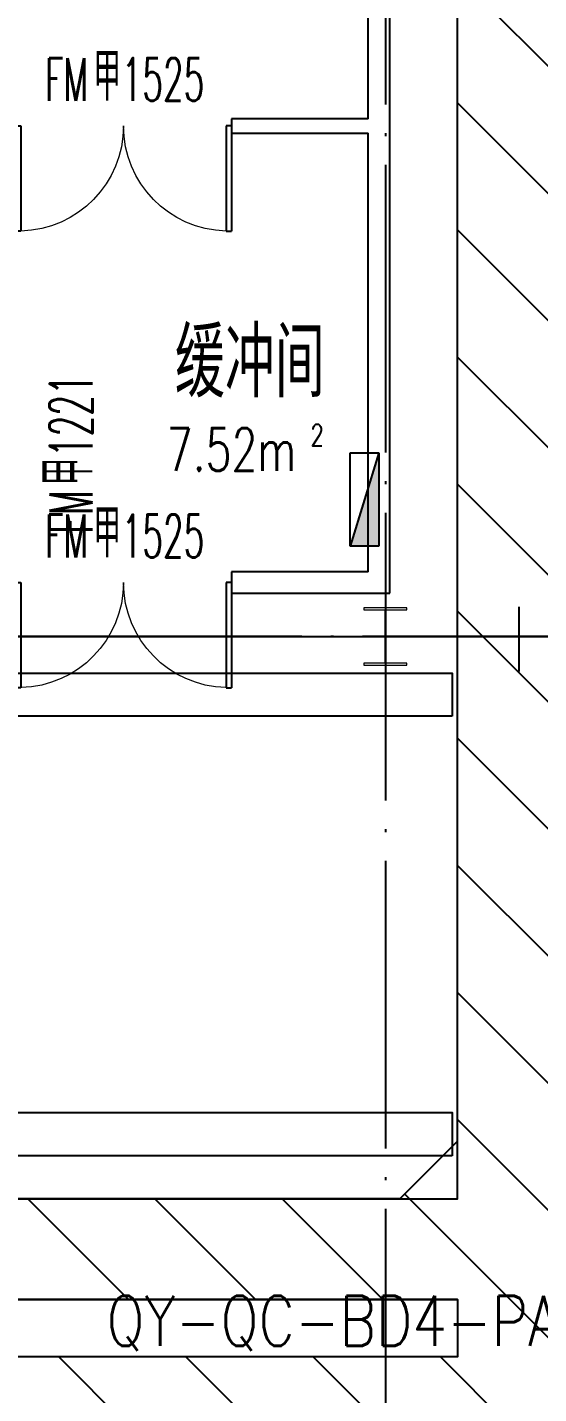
# Model space of a CAD drawing. Extents: x 758840 to 1108724, y -102573 to 143521.
# Drawn here: x 842846 to 846398, y 68672 to 78174 of the extents above; entities that cross this region are included whole.
import ezdxf
from ezdxf.xclip import XClip

# ---------------------------------------------------------------- set-up
doc = ezdxf.new("R2010")
doc.units = 0
doc.header["$LTSCALE"] = 1000
doc.header["$MEASUREMENT"] = 0
doc.linetypes.add('CENTER', pattern=[2, 1.25, -0.25, 0.25, -0.25])
doc.linetypes.add('DOTE', pattern=[2.42, 2, -0.2, 0.02, -0.2])
for name, color, linetype in [('01-房间正式编号', 1, 'Continuous'), ('02电气-设备基础', 252, 'Continuous'), ('DOOR_FIRE', 4, 'Continuous'), ('DOOR_FIRE_TEXT', 7, 'Continuous'), ('DOTE', 8, 'DOTE'), ('EQUIP_消火栓', 7, 'Continuous'), ('SPACE', 7, 'Continuous'), ('WALL-MOVE', 6, 'Continuous'), ('大样', 7, 'Continuous'), ('电缆沟', 2, 'Continuous'), ('轴', 7, 'Continuous'), ('钢盖板', 6, 'Continuous')]:
    doc.layers.add(name, color=color, linetype=linetype)
doc.layers.add('钢柱', color=51, linetype='Continuous', lineweight=13)
doc.styles.add('_TCH_SPACE', font='SIMPLEX', dxfattribs={"bigfont": 'GBCBIG'})
doc.styles.add('_TCH_WINDOW', font='SIMPLEX.shx', dxfattribs={"width": 0.8, "height": 3.5, "bigfont": 'GBCBIG.shx'})
doc.styles.add('平面图B$0$HZ', font='romans.shx', dxfattribs={"width": 0.8, "bigfont": 'gbcbig.shx'})

# ---------------------------------------------------------------- blocks, each defined once
blk = doc.blocks.new('$TwtSys$00000434')
for p, q in [((-0.5, 0.5), (-0.5, -0.5)), ((-0.5, -0.5), (0.5, 0.5)), ((0.5, 0.5), (-0.5, 0.5)), ((0.5, -0.5), (0.5, 0.5)), ((-0.5, -0.5), (0.5, -0.5))]:
    blk.add_line(p, q)
blk.add_solid([(0.5, -0.5), (0.5, 0.5), (-0.5, -0.5)])
blk = doc.blocks.new('消火栓-半栋')
at = {"layer": 'EQUIP_消火栓', "linetype": 'CENTER', "xscale": -650, "yscale": 200, "zscale": 650, "rotation": 90}
blk.add_blockref('$TwtSys$00000434', (56055, 31152.5), dxfattribs=at)
blk = doc.blocks.new('A$C675A25EF')
at = {"layer": '钢盖板'}
h = blk.add_hatch(dxfattribs=at)
h.set_pattern_fill('ANSI31', color=8, scale=5000, style=0)
h.set_pattern_definition([(45, (-316780.8, -189325), (-441.94174, 441.94174), [])])
h.paths.add_polyline_path([(56721.3, -23142), (62139.3, -23142), (62139.3, -23542), (56721.3, -23542)], flags=16)
h.paths.add_polyline_path([(62839.3, -23142), (171003.3, -23142), (171003.3, -23542), (62839.3, -23542)], flags=16)
h.paths.add_polyline_path([(171703.3, -23142), (177121.3, -23142), (177121.3, -23542), (171703.3, -23542)], flags=16)
h.paths.add_polyline_path([(177121.3, -47841.9), (177821.3, -47841.9), (177821.3, -24642), (178221.3, -24242), (211693.3, -24242), (211693.3, -25341.9), (211993.3, -25341.9), (211993.3, -24242), (216517.3, -24242), (216517.3, -25341.9), (216817.3, -25341.9), (216817.3, -24242), (216811.3, -24242), (216811.3, -23542), (177821.3, -23542), (177821.3, -23142), (216817.3, -23142), (216817.3, -21342.1), (216517.3, -21342.1), (216517.3, -22442), (211993.3, -22442), (211993.3, -21342.1), (211693.3, -21342.1), (211693.3, -22442), (192141.8, -22442), (192141.8, -21542), (194493.8, -21542), (194493.8, -20942), (184491.8, -20942), (184491.8, -21542), (185341.8, -21542), (185341.8, -22442), (169651.3, -22442), (169651.3, -21542), (171703.3, -21542), (171703.3, -20939.3), (161803.3, -20939.3), (161803.3, -21542), (162851.3, -21542), (162851.3, -22442), (143449.3, -22442), (143449.3, -21342.1), (143149.3, -21342.1), (143149.3, -22442), (138625.3, -22442), (138625.3, -21342.1), (138325.3, -21342.1), (138325.3, -22442), (95517.3, -22442), (95517.3, -21342.1), (95217.3, -21342.1), (95217.3, -22442), (90693.3, -22442), (90693.3, -21342.1), (90393.3, -21342.1), (90393.3, -22442), (70991.3, -22442), (70991.3, -21542), (72039.3, -21542), (72039.3, -20942), (62141.3, -20942), (62141.3, -21542), (64191.3, -21542), (64191.3, -22442), (48500.8, -22442), (48500.8, -21542), (49350.8, -21542), (49350.8, -20942), (39350.8, -20942), (39350.8, -21542), (41700.8, -21542), (41700.8, -22442), (22149.3, -22442), (22149.3, -21342.1), (21849.3, -21342.1), (21849.3, -22442), (17325.3, -22442), (17325.3, -21342.1), (17025.3, -21342.1), (17025.3, -22442), (17031.3, -22442), (17031.3, -23142), (56021.3, -23142), (56021.3, -23542), (17025.3, -23542), (17025.3, -25341.9), (17325.3, -25341.9), (17325.3, -24242), (21849.3, -24242), (21849.3, -25341.9), (22149.3, -25341.9), (22149.3, -24242), (55620.6, -24241.3), (56021.3, -24642), (56021.2, -47872.1), (56721.2, -47875.8), (56720.6, -24642.7), (57121.3, -24242), (64191.3, -24242), (64191.3, -25142), (62141.3, -25142), (62141.3, -25742), (72041.3, -25742), (72041.3, -25142), (70991.3, -25142), (70991.3, -24242), (90393.3, -24242), (90393.3, -25341.9), (90693.3, -25341.9), (90693.3, -24242), (95217.3, -24242), (95217.3, -25341.9), (95517.3, -25341.9), (95517.3, -24242), (138325.3, -24242), (138325.3, -25341.9), (138625.3, -25341.9), (138625.3, -24242), (143149.3, -24242), (143149.3, -25341.9), (143449.3, -25341.9), (143449.3, -24242), (162851.3, -24242), (162851.3, -25142), (161803.3, -25142), (161803.3, -25742), (171703.3, -25742), (171703.3, -25142), (169651.3, -25142), (169651.3, -24242), (176720.6, -24241.3), (177121.3, -24642)])
h.paths.add_polyline_path([(111433.3, -23142), (122409.3, -23142), (122409.3, -22442), (111433.3, -22442)], flags=16)
h.paths.add_polyline_path([(111433.3, -24242), (122409.3, -24242), (122409.3, -23542), (111433.3, -23542)], flags=16)
at = {"layer": '钢盖板', "color": 8}
for points in [[(17031.3, -23542), (56021.3, -23542), (56021.3, -23142), (17031.3, -23142)], [(17031.3, -24242), (17031.3, -25341.9), (17331.3, -25341.9), (17331.3, -24242), (21851.3, -24242), (21851.3, -25341.9), (22151.3, -25341.9), (22151.3, -24242), (56021.3, -24242), (56021.3, -48519.9)]]:
    blk.add_lwpolyline(points, dxfattribs=at)
blk = doc.blocks.new('A$C23386315')
at = {"layer": '电缆沟'}
blk.add_line((-0.7, 400.7), (400.7, -0.7), dxfattribs=at)
at = {"layer": '电缆沟', "color": 8}
blk.add_line((0, 0), (0, 0), dxfattribs=at)
blk = doc.blocks.new('dlg')
at = {"layer": '电缆沟'}
for p, q in [((650286.2, 164914.9), (650286.2, 188792.7)), ((649886.2, 164514.9), (616411.2, 164514.9)), ((650286.2, 163814.9), (611286.2, 163814.9)), ((650286.2, 163814.9), (650286.2, 163414.9))]:
    blk.add_line(p, q, dxfattribs=at)
at = {"layer": '大样', "xscale": -1}
blk.add_blockref('A$C23386315', (650286.2, 164514.9), dxfattribs=at)
blk = doc.blocks.new('$DorLib2D$00000002')
for p, q in [((-0.5, 0), (-0.5, 0.4875)), ((-0.475, 0.4875), (-0.5, 0.4875)), ((-0.475, 0), (-0.475, 0.4875)), ((0.475, 0), (0.475, 0.4875)), ((0.475, 0.4875), (0.5, 0.4875)), ((0.5, 0), (0.5, 0.4875)), ((-0.5, 0), (-0.475, 0)), ((0.5, 0), (0.475, 0))]:
    blk.add_line(p, q)
at = {"lineweight": 13}
for centre, start, end in [((-0.4875, 0), 0, 88.53072), ((0.4875, 0), 91.46928, 180)]:
    blk.add_arc(centre, 0.4875, start, end, dxfattribs=at)

msp = doc.modelspace()

# ---------------------------------------------------------------- linework, layer by layer
at = {"layer": '02电气-设备基础'}
for points in [[(845796.74, 73382.53), (792096.74, 73382.53), (792096.74, 73682.53), (845796.74, 73682.53)], [(845796.74, 70326.53), (827452.74, 70326.53), (827452.74, 70626.53), (845796.74, 70626.53)]]:
    msp.add_lwpolyline(points, close=True, dxfattribs=at)
at = {"layer": 'DOTE'}
for p, q in [((845333.02, 103837.52), (845333.02, 34437.52)), ((771533.02, 73937.52), (914933.02, 73937.52)), ((914933.02, 73937.52), (771533.02, 73937.52)), ((914933.02, 73937.52), (775066.25, 73937.52)), ((775066.25, 73937.52), (914933.02, 73937.52))]:
    msp.add_line(p, q, dxfattribs=at)
at = {"layer": 'WALL-MOVE'}
for p, q in [((845213.02, 77537.52), (845213.02, 92387.52)), ((845363.02, 77487.52), (845363.02, 92387.52)), ((845363.02, 74237.5), (845363.02, 77487.52)), ((845213.02, 74387.5), (845213.02, 77437.52)), ((845213.02, 74387.5), (844263.66, 74387.5)), ((844263.66, 74387.5), (844263.66, 74237.5)), ((844263.66, 74237.5), (845363.02, 74237.5))]:
    msp.add_line(p, q, dxfattribs=at)
at = {"layer": 'WALL-MOVE', "color": 2}
for p, q in [((845213.02, 77537.52), (844263.66, 77537.52)), ((844263.66, 77537.52), (844263.66, 77437.52)), ((844263.66, 77437.52), (845213.02, 77437.52))]:
    msp.add_line(p, q, dxfattribs=at)
at = {"layer": '轴', "color": 5, "ltscale": 5}
msp.add_line((846263.02, 73693.4), (846263.02, 74143.24), dxfattribs=at)
at = {"layer": '钢柱'}
msp.add_lwpolyline([(845338.02, 74123.52), (845483.02, 74123.52), (845483.02, 74137.52), (845183.02, 74137.52), (845183.02, 74123.52), (845328.02, 74123.52), (845328.02, 73751.52), (845183.02, 73751.52), (845183.02, 73737.52), (845483.02, 73737.52), (845483.02, 73751.52), (845338.02, 73751.52), (845338.02, 74123.52)], dxfattribs=at)

# ---------------------------------------------------------------- block references
msp.add_blockref('消火栓-半栋', (789133.02, 43737.52))
at = {"layer": 'DOOR_FIRE', "xscale": 1500, "yscale": -1500}
for p, zscale in [((843513.66, 77487.52), 100), ((843513.66, 74312.5), 150)]:
    msp.add_blockref('$DorLib2D$00000002', p, dxfattribs=dict(at, zscale=zscale))
at = {"layer": '电缆沟', "color": 250}
ref = msp.add_blockref('dlg', (195546.85, -94487.22), dxfattribs=at)
XClip(ref).set_block_clipping_path([(593286.1732931416, 142691.8646106179), (716986.1733082433, 211143.5433225089)])
at = {"layer": '钢盖板', "color": 8}
ref = msp.add_blockref('A$C675A25EF', (789811.69, 45785.61), dxfattribs=dict(at, xscale=-1, rotation=180))
XClip(ref).set_block_clipping_path([(-928.670863559, -70942.9526504109), (122721.3291515426, 2298.0898296545)])

# ---------------------------------------------------------------- texts
at = {"layer": '01-房间正式编号', "color": 1, "style": '平面图B$0$HZ', "width": 0.8}
msp.add_text('QY-QC-BD4-PAL0101', height=350, dxfattribs=at).set_placement((843395.57, 69003.28))
at = {"layer": 'DOOR_FIRE_TEXT', "style": '_TCH_WINDOW'}
for s, height, width, p in [('FM', 297.5, 0.564706, (842967.36, 77662.52)), ('甲', 337.59, 0.8, (843303.36, 77662.52)), ('1525', 297.5, 0.564706, (843499.95, 77662.52)), ('FM', 297.5, 0.564706, (842967.36, 74487.5)), ('甲', 337.59, 0.8, (843303.36, 74487.5)), ('1525', 297.5, 0.564706, (843499.95, 74487.5))]:
    msp.add_text(s, height=height, dxfattribs=dict(at, width=width)).set_placement(p)
for s, height, width, p in [('1221', 297.5, 0.564706, (843297.86, 75184.8)), ('甲', 337.59, 0.8, (843297.86, 74988.2)), ('FM', 297.5, 0.564706, (843297.86, 74652.2))]:
    msp.add_text(s, height=height, rotation=90, dxfattribs=dict(at, width=width)).set_placement(p)
at = {"layer": 'SPACE', "color": 5, "style": '_TCH_SPACE'}
msp.add_text('缓冲间', height=482.27, dxfattribs=at).set_placement((843870.58, 75600.87))
at = {"layer": 'SPACE', "color": 5, "style": '_TCH_SPACE', "width": 0.705882}
for s, height, p in [('7.52m', 297.5, (843814.3, 75089)), ('2', 148.75, (844814.3, 75264))]:
    msp.add_text(s, height=height, dxfattribs=at).set_placement(p)

doc.saveas('drawing.dxf')
